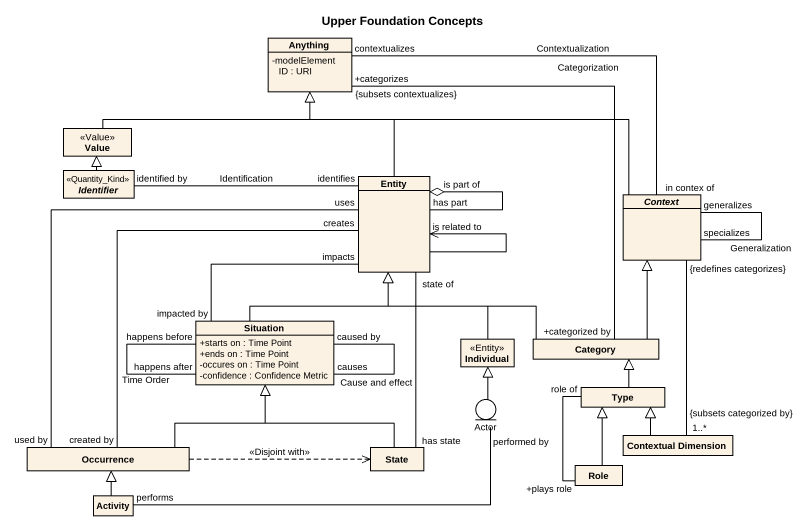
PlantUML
@startuml
title Upper Foundation Concepts
allowmixing
hide circle
hide empty members
skinparam classAttributeIconSize 0
class Anything {
  -modelElementID : URI
}
class Value <<Value>>
abstract class Identifier <<Quantity_Kind>>
class "Entity" as Entity_
abstract class Context
class Situation {
  +starts on : Time Point
  +ends on : Time Point
  -occures on : Time Point
  -confidence : Confidence Metric
}
class Individual <<Entity>>
class Category
class Type
entity "Actor" as Actor_
class Occurrence
class "State" as State_
class "Contextual Dimension" as Contextual_Dimension
class Activity
class Role
Value -right-|> Anything
Identifier -up-|> Value
Identifier "identified by" -right- "identifies" Entity_ : Identification
Entity_ -up-|> Anything
Entity_ "is part of" o-- "has part" Entity_
Entity_ --> "is related to" Entity_
Context -left-|> Anything
Context "in contex of" -left- "contextualizes" Anything : Contextualization
Context "specializes" -- "generalizes" Context : Generalization
Situation -up-|> Entity_
Situation "impacted by" -up- "impacts" Entity_
Situation "happens before" -- "happens after" Situation : Time Order
Situation "causes" -- "caused by" Situation : Cause and effect
Individual -up-|> Entity_
Category "+categorized by" -up- "+categorizes\n{subsets contextualizes}" Anything : Categorization
Category -up-|> Entity_
Category -up-|> Context
Type -up-|> Category
Actor_ -up-|> Individual
Actor_ "performed by" -left- "performs" Activity
Occurrence "used by" -up- "uses" Entity_
Occurrence "created by" -up- "creates" Entity_
Occurrence -up-|> Situation
Occurrence .right.> State_ : <<Disjoint with>>
State_ "has state" -up- "state of" Entity_
State_ -up-|> Situation
Contextual_Dimension "1..*\n{subsets categorized by}" -up- "{redefines categorizes}" Context
Contextual_Dimension -up-|> Type
Activity -up-|> Occurrence
Role "+plays role" -up- "role of" Type
Role -up-|> Type
@enduml
